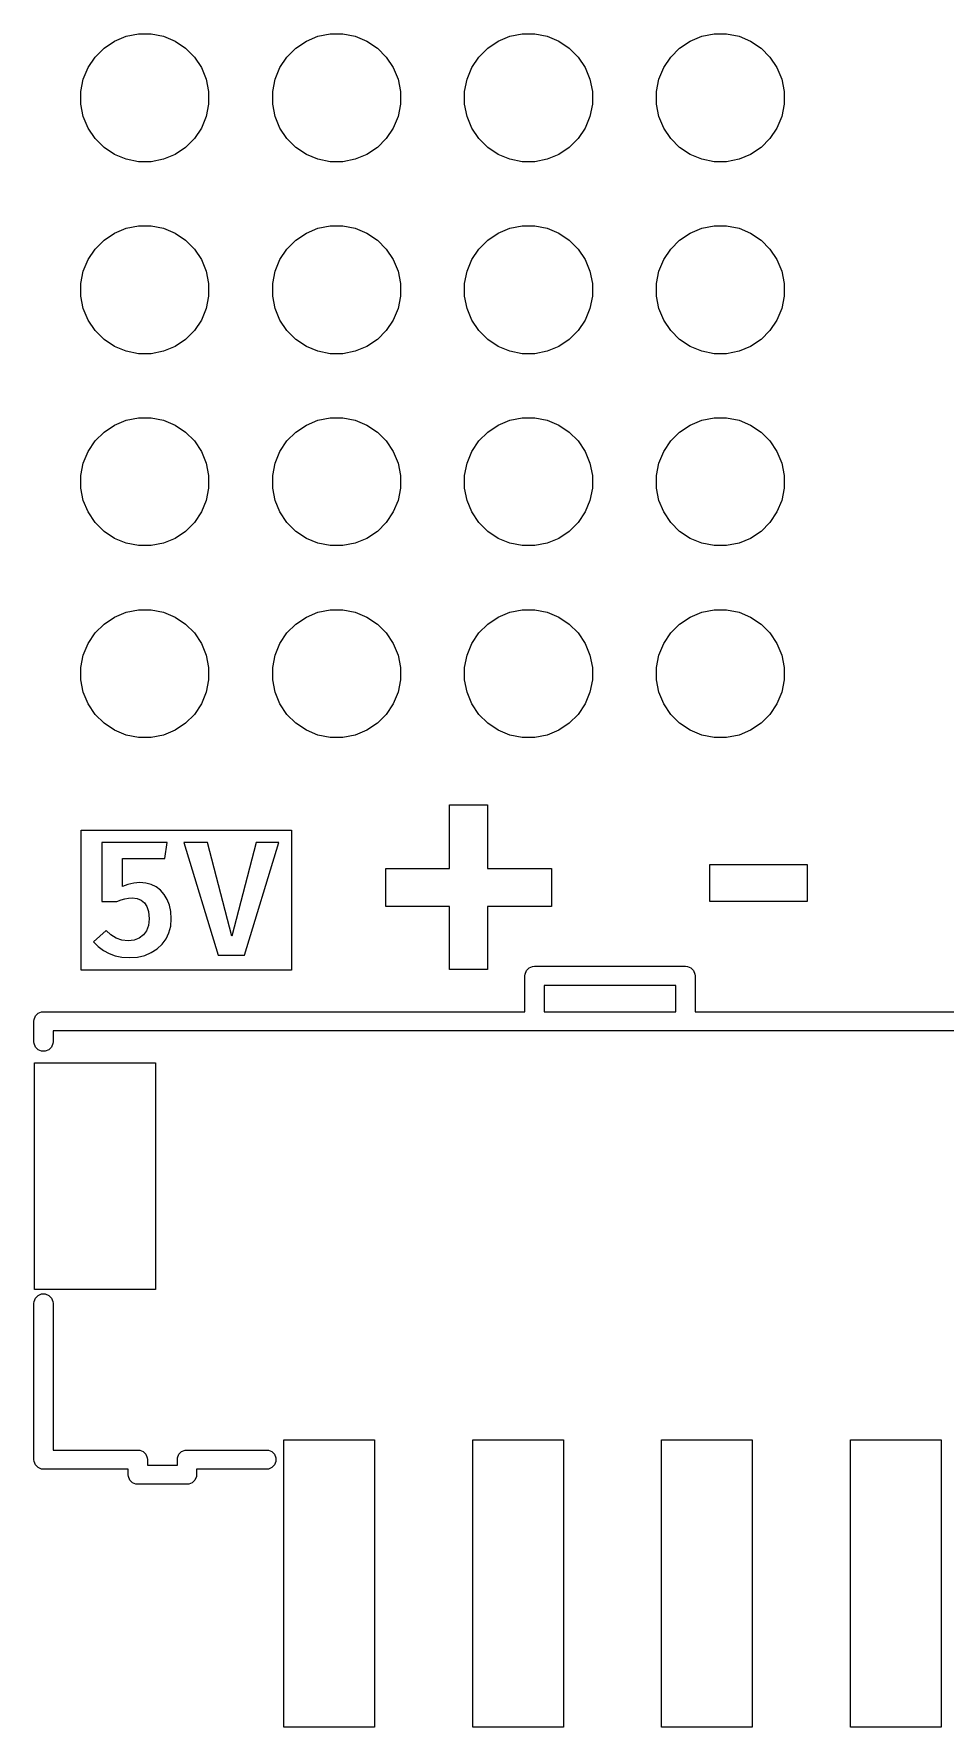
# Model space of a CAD drawing. Extents: x 99 to 187, y -188 to -32.
# Drawn here: x 144.85 to 156.92, y -106.33 to -83.92 of the extents above; entities that cross this region are included whole.
import ezdxf

# ---------------------------------------------------------------- set-up
doc = ezdxf.new("R2010")
doc.units = 0
doc.layers.add('BLACK', color=7, linetype='CONTINUOUS')

msp = doc.modelspace()

# ---------------------------------------------------------------- linework, layer by layer
at = {"layer": 'BLACK', "linetype": 'Continuous'}
for p, q in [((145.919313, -84.020367), (146.073258, -83.956601)), ((146.073258, -83.956601), (146.236685, -83.924093)), ((146.236685, -83.924093), (146.403315, -83.924093)), ((146.403315, -83.924093), (146.566742, -83.956601)), ((146.566742, -83.956601), (146.720687, -84.020367)), ((148.459313, -84.020367), (148.613258, -83.956601)), ((148.613258, -83.956601), (148.776685, -83.924093)), ((148.776685, -83.924093), (148.943315, -83.924093)), ((148.943315, -83.924093), (149.106742, -83.956601)), ((149.106742, -83.956601), (149.260687, -84.020367)), ((150.999313, -84.020367), (151.153258, -83.956601)), ((151.153258, -83.956601), (151.316685, -83.924093)), ((151.316685, -83.924093), (151.483315, -83.924093)), ((151.483315, -83.924093), (151.646742, -83.956601)), ((151.646742, -83.956601), (151.800687, -84.020367)), ((153.539313, -84.020367), (153.693258, -83.956601)), ((153.693258, -83.956601), (153.856685, -83.924093)), ((153.856685, -83.924093), (154.023315, -83.924093)), ((154.023315, -83.924093), (154.186742, -83.956601)), ((154.186742, -83.956601), (154.340687, -84.020367)), ((145.570367, -84.369313), (145.662941, -84.230766)), ((145.662941, -84.230766), (145.780766, -84.112941)), ((145.780766, -84.112941), (145.919313, -84.020367)), ((146.720687, -84.020367), (146.859234, -84.112941)), ((146.859234, -84.112941), (146.977059, -84.230766)), ((146.977059, -84.230766), (147.069633, -84.369313)), ((148.110367, -84.369313), (148.202941, -84.230766)), ((148.202941, -84.230766), (148.320766, -84.112941)), ((148.320766, -84.112941), (148.459313, -84.020367)), ((149.260687, -84.020367), (149.399234, -84.112941)), ((149.399234, -84.112941), (149.517059, -84.230766)), ((149.517059, -84.230766), (149.609633, -84.369313)), ((150.650367, -84.369313), (150.742941, -84.230766)), ((150.742941, -84.230766), (150.860766, -84.112941)), ((150.860766, -84.112941), (150.999313, -84.020367)), ((151.800687, -84.020367), (151.939234, -84.112941)), ((151.939234, -84.112941), (152.057059, -84.230766)), ((152.057059, -84.230766), (152.149633, -84.369313)), ((153.190367, -84.369313), (153.282941, -84.230766)), ((153.282941, -84.230766), (153.400766, -84.112941)), ((153.400766, -84.112941), (153.539313, -84.020367)), ((154.340687, -84.020367), (154.479234, -84.112941)), ((154.479234, -84.112941), (154.597059, -84.230766)), ((154.597059, -84.230766), (154.689633, -84.369313)), ((145.506601, -84.523258), (145.570367, -84.369313)), ((147.069633, -84.369313), (147.133399, -84.523258)), ((148.046601, -84.523258), (148.110367, -84.369313)), ((149.609633, -84.369313), (149.673399, -84.523258)), ((150.586601, -84.523258), (150.650367, -84.369313)), ((152.149633, -84.369313), (152.213399, -84.523258)), ((153.126601, -84.523258), (153.190367, -84.369313)), ((154.689633, -84.369313), (154.753399, -84.523258)), ((145.474093, -84.686685), (145.506601, -84.523258)), ((145.474093, -84.853315), (145.474093, -84.686685)), ((147.133399, -84.523258), (147.165907, -84.686685)), ((147.165907, -84.686685), (147.165907, -84.853315)), ((148.014093, -84.686685), (148.046601, -84.523258)), ((148.014093, -84.853315), (148.014093, -84.686685)), ((149.673399, -84.523258), (149.705907, -84.686685)), ((149.705907, -84.686685), (149.705907, -84.853315)), ((150.554093, -84.686685), (150.586601, -84.523258)), ((150.554093, -84.853315), (150.554093, -84.686685)), ((152.213399, -84.523258), (152.245907, -84.686685)), ((152.245907, -84.686685), (152.245907, -84.853315)), ((153.094093, -84.686685), (153.126601, -84.523258)), ((153.094093, -84.853315), (153.094093, -84.686685)), ((154.753399, -84.523258), (154.785907, -84.686685)), ((154.785907, -84.686685), (154.785907, -84.853315)), ((145.506601, -85.016742), (145.474093, -84.853315)), ((147.165907, -84.853315), (147.133399, -85.016742)), ((148.046601, -85.016742), (148.014093, -84.853315)), ((149.705907, -84.853315), (149.673399, -85.016742)), ((150.586601, -85.016742), (150.554093, -84.853315)), ((152.245907, -84.853315), (152.213399, -85.016742)), ((153.126601, -85.016742), (153.094093, -84.853315)), ((154.785907, -84.853315), (154.753399, -85.016742)), ((145.570367, -85.170687), (145.506601, -85.016742)), ((147.133399, -85.016742), (147.069633, -85.170687)), ((148.110367, -85.170687), (148.046601, -85.016742)), ((149.673399, -85.016742), (149.609633, -85.170687)), ((150.650367, -85.170687), (150.586601, -85.016742)), ((152.213399, -85.016742), (152.149633, -85.170687)), ((153.190367, -85.170687), (153.126601, -85.016742)), ((154.753399, -85.016742), (154.689633, -85.170687)), ((145.662941, -85.309234), (145.570367, -85.170687)), ((145.780766, -85.427059), (145.662941, -85.309234)), ((146.977059, -85.309234), (146.859234, -85.427059)), ((147.069633, -85.170687), (146.977059, -85.309234)), ((148.202941, -85.309234), (148.110367, -85.170687)), ((148.320766, -85.427059), (148.202941, -85.309234)), ((149.517059, -85.309234), (149.399234, -85.427059)), ((149.609633, -85.170687), (149.517059, -85.309234)), ((150.742941, -85.309234), (150.650367, -85.170687)), ((150.860766, -85.427059), (150.742941, -85.309234)), ((152.057059, -85.309234), (151.939234, -85.427059)), ((152.149633, -85.170687), (152.057059, -85.309234)), ((153.282941, -85.309234), (153.190367, -85.170687)), ((153.400766, -85.427059), (153.282941, -85.309234)), ((154.597059, -85.309234), (154.479234, -85.427059)), ((154.689633, -85.170687), (154.597059, -85.309234)), ((145.919313, -85.519633), (145.780766, -85.427059)), ((146.073258, -85.583399), (145.919313, -85.519633)), ((146.236685, -85.615907), (146.073258, -85.583399)), ((146.566742, -85.583399), (146.403315, -85.615907)), ((146.720687, -85.519633), (146.566742, -85.583399)), ((146.859234, -85.427059), (146.720687, -85.519633)), ((148.459313, -85.519633), (148.320766, -85.427059)), ((148.613258, -85.583399), (148.459313, -85.519633)), ((148.776685, -85.615907), (148.613258, -85.583399)), ((149.106742, -85.583399), (148.943315, -85.615907)), ((149.260687, -85.519633), (149.106742, -85.583399)), ((149.399234, -85.427059), (149.260687, -85.519633)), ((150.999313, -85.519633), (150.860766, -85.427059)), ((151.153258, -85.583399), (150.999313, -85.519633)), ((151.316685, -85.615907), (151.153258, -85.583399)), ((151.646742, -85.583399), (151.483315, -85.615907)), ((151.800687, -85.519633), (151.646742, -85.583399)), ((151.939234, -85.427059), (151.800687, -85.519633)), ((153.539313, -85.519633), (153.400766, -85.427059)), ((153.693258, -85.583399), (153.539313, -85.519633)), ((153.856685, -85.615907), (153.693258, -85.583399)), ((154.186742, -85.583399), (154.023315, -85.615907)), ((154.340687, -85.519633), (154.186742, -85.583399)), ((154.479234, -85.427059), (154.340687, -85.519633)), ((146.403315, -85.615907), (146.236685, -85.615907)), ((148.943315, -85.615907), (148.776685, -85.615907)), ((151.483315, -85.615907), (151.316685, -85.615907)), ((154.023315, -85.615907), (153.856685, -85.615907)), ((146.073258, -86.496601), (146.236685, -86.464093)), ((146.236685, -86.464093), (146.403315, -86.464093)), ((146.403315, -86.464093), (146.566742, -86.496601)), ((148.613258, -86.496601), (148.776685, -86.464093)), ((148.776685, -86.464093), (148.943315, -86.464093)), ((148.943315, -86.464093), (149.106742, -86.496601)), ((151.153258, -86.496601), (151.316685, -86.464093)), ((151.316685, -86.464093), (151.483315, -86.464093)), ((151.483315, -86.464093), (151.646742, -86.496601)), ((153.693258, -86.496601), (153.856685, -86.464093)), ((153.856685, -86.464093), (154.023315, -86.464093)), ((154.023315, -86.464093), (154.186742, -86.496601)), ((145.662941, -86.770766), (145.780766, -86.652941)), ((145.780766, -86.652941), (145.919313, -86.560367)), ((145.919313, -86.560367), (146.073258, -86.496601)), ((146.566742, -86.496601), (146.720687, -86.560367)), ((146.720687, -86.560367), (146.859234, -86.652941)), ((146.859234, -86.652941), (146.977059, -86.770766)), ((148.202941, -86.770766), (148.320766, -86.652941)), ((148.320766, -86.652941), (148.459313, -86.560367)), ((148.459313, -86.560367), (148.613258, -86.496601)), ((149.106742, -86.496601), (149.260687, -86.560367)), ((149.260687, -86.560367), (149.399234, -86.652941)), ((149.399234, -86.652941), (149.517059, -86.770766)), ((150.742941, -86.770766), (150.860766, -86.652941)), ((150.860766, -86.652941), (150.999313, -86.560367)), ((150.999313, -86.560367), (151.153258, -86.496601)), ((151.646742, -86.496601), (151.800687, -86.560367)), ((151.800687, -86.560367), (151.939234, -86.652941)), ((151.939234, -86.652941), (152.057059, -86.770766)), ((153.282941, -86.770766), (153.400766, -86.652941)), ((153.400766, -86.652941), (153.539313, -86.560367)), ((153.539313, -86.560367), (153.693258, -86.496601)), ((154.186742, -86.496601), (154.340687, -86.560367)), ((154.340687, -86.560367), (154.479234, -86.652941)), ((154.479234, -86.652941), (154.597059, -86.770766)), ((145.506601, -87.063258), (145.570367, -86.909313)), ((145.570367, -86.909313), (145.662941, -86.770766)), ((146.977059, -86.770766), (147.069633, -86.909313)), ((147.069633, -86.909313), (147.133399, -87.063258)), ((148.046601, -87.063258), (148.110367, -86.909313)), ((148.110367, -86.909313), (148.202941, -86.770766)), ((149.517059, -86.770766), (149.609633, -86.909313)), ((149.609633, -86.909313), (149.673399, -87.063258)), ((150.586601, -87.063258), (150.650367, -86.909313)), ((150.650367, -86.909313), (150.742941, -86.770766)), ((152.057059, -86.770766), (152.149633, -86.909313)), ((152.149633, -86.909313), (152.213399, -87.063258)), ((153.126601, -87.063258), (153.190367, -86.909313)), ((153.190367, -86.909313), (153.282941, -86.770766)), ((154.597059, -86.770766), (154.689633, -86.909313)), ((154.689633, -86.909313), (154.753399, -87.063258)), ((145.474093, -87.226685), (145.506601, -87.063258)), ((147.133399, -87.063258), (147.165907, -87.226685)), ((148.014093, -87.226685), (148.046601, -87.063258)), ((149.673399, -87.063258), (149.705907, -87.226685)), ((150.554093, -87.226685), (150.586601, -87.063258)), ((152.213399, -87.063258), (152.245907, -87.226685)), ((153.094093, -87.226685), (153.126601, -87.063258)), ((154.753399, -87.063258), (154.785907, -87.226685)), ((145.474093, -87.393315), (145.474093, -87.226685)), ((147.165907, -87.226685), (147.165907, -87.393315)), ((148.014093, -87.393315), (148.014093, -87.226685)), ((149.705907, -87.226685), (149.705907, -87.393315)), ((150.554093, -87.393315), (150.554093, -87.226685)), ((152.245907, -87.226685), (152.245907, -87.393315)), ((153.094093, -87.393315), (153.094093, -87.226685)), ((154.785907, -87.226685), (154.785907, -87.393315)), ((145.506601, -87.556742), (145.474093, -87.393315)), ((145.570367, -87.710687), (145.506601, -87.556742)), ((147.133399, -87.556742), (147.069633, -87.710687)), ((147.165907, -87.393315), (147.133399, -87.556742)), ((148.046601, -87.556742), (148.014093, -87.393315)), ((148.110367, -87.710687), (148.046601, -87.556742)), ((149.673399, -87.556742), (149.609633, -87.710687)), ((149.705907, -87.393315), (149.673399, -87.556742)), ((150.586601, -87.556742), (150.554093, -87.393315)), ((150.650367, -87.710687), (150.586601, -87.556742)), ((152.213399, -87.556742), (152.149633, -87.710687)), ((152.245907, -87.393315), (152.213399, -87.556742)), ((153.126601, -87.556742), (153.094093, -87.393315)), ((153.190367, -87.710687), (153.126601, -87.556742)), ((154.753399, -87.556742), (154.689633, -87.710687)), ((154.785907, -87.393315), (154.753399, -87.556742)), ((145.662941, -87.849234), (145.570367, -87.710687)), ((147.069633, -87.710687), (146.977059, -87.849234)), ((148.202941, -87.849234), (148.110367, -87.710687)), ((149.609633, -87.710687), (149.517059, -87.849234)), ((150.742941, -87.849234), (150.650367, -87.710687)), ((152.149633, -87.710687), (152.057059, -87.849234)), ((153.282941, -87.849234), (153.190367, -87.710687)), ((154.689633, -87.710687), (154.597059, -87.849234)), ((145.780766, -87.967059), (145.662941, -87.849234)), ((145.919313, -88.059633), (145.780766, -87.967059)), ((146.859234, -87.967059), (146.720687, -88.059633)), ((146.977059, -87.849234), (146.859234, -87.967059)), ((148.320766, -87.967059), (148.202941, -87.849234)), ((148.459313, -88.059633), (148.320766, -87.967059)), ((149.399234, -87.967059), (149.260687, -88.059633)), ((149.517059, -87.849234), (149.399234, -87.967059)), ((150.860766, -87.967059), (150.742941, -87.849234)), ((150.999313, -88.059633), (150.860766, -87.967059)), ((151.939234, -87.967059), (151.800687, -88.059633)), ((152.057059, -87.849234), (151.939234, -87.967059)), ((153.400766, -87.967059), (153.282941, -87.849234)), ((153.539313, -88.059633), (153.400766, -87.967059)), ((154.479234, -87.967059), (154.340687, -88.059633)), ((154.597059, -87.849234), (154.479234, -87.967059)), ((146.073258, -88.123399), (145.919313, -88.059633)), ((146.236685, -88.155907), (146.073258, -88.123399)), ((146.403315, -88.155907), (146.236685, -88.155907)), ((146.566742, -88.123399), (146.403315, -88.155907)), ((146.720687, -88.059633), (146.566742, -88.123399)), ((148.613258, -88.123399), (148.459313, -88.059633)), ((148.776685, -88.155907), (148.613258, -88.123399)), ((148.943315, -88.155907), (148.776685, -88.155907)), ((149.106742, -88.123399), (148.943315, -88.155907)), ((149.260687, -88.059633), (149.106742, -88.123399)), ((151.153258, -88.123399), (150.999313, -88.059633)), ((151.316685, -88.155907), (151.153258, -88.123399)), ((151.483315, -88.155907), (151.316685, -88.155907)), ((151.646742, -88.123399), (151.483315, -88.155907)), ((151.800687, -88.059633), (151.646742, -88.123399)), ((153.693258, -88.123399), (153.539313, -88.059633)), ((153.856685, -88.155907), (153.693258, -88.123399)), ((154.023315, -88.155907), (153.856685, -88.155907)), ((154.186742, -88.123399), (154.023315, -88.155907)), ((154.340687, -88.059633), (154.186742, -88.123399)), ((145.780766, -89.192941), (145.919313, -89.100367)), ((145.919313, -89.100367), (146.073258, -89.036601)), ((146.073258, -89.036601), (146.236685, -89.004093)), ((146.236685, -89.004093), (146.403315, -89.004093)), ((146.403315, -89.004093), (146.566742, -89.036601)), ((146.566742, -89.036601), (146.720687, -89.100367)), ((146.720687, -89.100367), (146.859234, -89.192941)), ((148.320766, -89.192941), (148.459313, -89.100367)), ((148.459313, -89.100367), (148.613258, -89.036601)), ((148.613258, -89.036601), (148.776685, -89.004093)), ((148.776685, -89.004093), (148.943315, -89.004093)), ((148.943315, -89.004093), (149.106742, -89.036601)), ((149.106742, -89.036601), (149.260687, -89.100367)), ((149.260687, -89.100367), (149.399234, -89.192941)), ((150.860766, -89.192941), (150.999313, -89.100367)), ((150.999313, -89.100367), (151.153258, -89.036601)), ((151.153258, -89.036601), (151.316685, -89.004093)), ((151.316685, -89.004093), (151.483315, -89.004093)), ((151.483315, -89.004093), (151.646742, -89.036601)), ((151.646742, -89.036601), (151.800687, -89.100367)), ((151.800687, -89.100367), (151.939234, -89.192941)), ((153.400766, -89.192941), (153.539313, -89.100367)), ((153.539313, -89.100367), (153.693258, -89.036601)), ((153.693258, -89.036601), (153.856685, -89.004093)), ((153.856685, -89.004093), (154.023315, -89.004093)), ((154.023315, -89.004093), (154.186742, -89.036601)), ((154.186742, -89.036601), (154.340687, -89.100367)), ((154.340687, -89.100367), (154.479234, -89.192941)), ((145.570367, -89.449313), (145.662941, -89.310766)), ((145.662941, -89.310766), (145.780766, -89.192941)), ((146.859234, -89.192941), (146.977059, -89.310766)), ((146.977059, -89.310766), (147.069633, -89.449313)), ((148.110367, -89.449313), (148.202941, -89.310766)), ((148.202941, -89.310766), (148.320766, -89.192941)), ((149.399234, -89.192941), (149.517059, -89.310766)), ((149.517059, -89.310766), (149.609633, -89.449313)), ((150.650367, -89.449313), (150.742941, -89.310766)), ((150.742941, -89.310766), (150.860766, -89.192941)), ((151.939234, -89.192941), (152.057059, -89.310766)), ((152.057059, -89.310766), (152.149633, -89.449313)), ((153.190367, -89.449313), (153.282941, -89.310766)), ((153.282941, -89.310766), (153.400766, -89.192941)), ((154.479234, -89.192941), (154.597059, -89.310766)), ((154.597059, -89.310766), (154.689633, -89.449313)), ((145.474093, -89.766685), (145.506601, -89.603258)), ((145.506601, -89.603258), (145.570367, -89.449313)), ((147.069633, -89.449313), (147.133399, -89.603258)), ((147.133399, -89.603258), (147.165907, -89.766685)), ((148.014093, -89.766685), (148.046601, -89.603258)), ((148.046601, -89.603258), (148.110367, -89.449313)), ((149.609633, -89.449313), (149.673399, -89.603258)), ((149.673399, -89.603258), (149.705907, -89.766685)), ((150.554093, -89.766685), (150.586601, -89.603258)), ((150.586601, -89.603258), (150.650367, -89.449313)), ((152.149633, -89.449313), (152.213399, -89.603258)), ((152.213399, -89.603258), (152.245907, -89.766685)), ((153.094093, -89.766685), (153.126601, -89.603258)), ((153.126601, -89.603258), (153.190367, -89.449313)), ((154.689633, -89.449313), (154.753399, -89.603258)), ((154.753399, -89.603258), (154.785907, -89.766685)), ((145.474093, -89.933315), (145.474093, -89.766685)), ((147.165907, -89.766685), (147.165907, -89.933315)), ((148.014093, -89.933315), (148.014093, -89.766685)), ((149.705907, -89.766685), (149.705907, -89.933315)), ((150.554093, -89.933315), (150.554093, -89.766685)), ((152.245907, -89.766685), (152.245907, -89.933315)), ((153.094093, -89.933315), (153.094093, -89.766685)), ((154.785907, -89.766685), (154.785907, -89.933315)), ((145.506601, -90.096742), (145.474093, -89.933315)), ((147.165907, -89.933315), (147.133399, -90.096742)), ((148.046601, -90.096742), (148.014093, -89.933315)), ((149.705907, -89.933315), (149.673399, -90.096742)), ((150.586601, -90.096742), (150.554093, -89.933315)), ((152.245907, -89.933315), (152.213399, -90.096742)), ((153.126601, -90.096742), (153.094093, -89.933315)), ((154.785907, -89.933315), (154.753399, -90.096742)), ((145.570367, -90.250687), (145.506601, -90.096742)), ((145.662941, -90.389234), (145.570367, -90.250687)), ((147.069633, -90.250687), (146.977059, -90.389234)), ((147.133399, -90.096742), (147.069633, -90.250687)), ((148.110367, -90.250687), (148.046601, -90.096742)), ((148.202941, -90.389234), (148.110367, -90.250687)), ((149.609633, -90.250687), (149.517059, -90.389234)), ((149.673399, -90.096742), (149.609633, -90.250687)), ((150.650367, -90.250687), (150.586601, -90.096742)), ((150.742941, -90.389234), (150.650367, -90.250687)), ((152.149633, -90.250687), (152.057059, -90.389234)), ((152.213399, -90.096742), (152.149633, -90.250687)), ((153.190367, -90.250687), (153.126601, -90.096742)), ((153.282941, -90.389234), (153.190367, -90.250687)), ((154.689633, -90.250687), (154.597059, -90.389234)), ((154.753399, -90.096742), (154.689633, -90.250687)), ((145.780766, -90.507059), (145.662941, -90.389234)), ((145.919313, -90.599633), (145.780766, -90.507059)), ((146.859234, -90.507059), (146.720687, -90.599633)), ((146.977059, -90.389234), (146.859234, -90.507059)), ((148.320766, -90.507059), (148.202941, -90.389234)), ((148.459313, -90.599633), (148.320766, -90.507059)), ((149.399234, -90.507059), (149.260687, -90.599633)), ((149.517059, -90.389234), (149.399234, -90.507059)), ((150.860766, -90.507059), (150.742941, -90.389234)), ((150.999313, -90.599633), (150.860766, -90.507059)), ((151.939234, -90.507059), (151.800687, -90.599633)), ((152.057059, -90.389234), (151.939234, -90.507059)), ((153.400766, -90.507059), (153.282941, -90.389234)), ((153.539313, -90.599633), (153.400766, -90.507059)), ((154.479234, -90.507059), (154.340687, -90.599633)), ((154.597059, -90.389234), (154.479234, -90.507059)), ((146.073258, -90.663399), (145.919313, -90.599633)), ((146.236685, -90.695907), (146.073258, -90.663399)), ((146.403315, -90.695907), (146.236685, -90.695907)), ((146.566742, -90.663399), (146.403315, -90.695907)), ((146.720687, -90.599633), (146.566742, -90.663399)), ((148.613258, -90.663399), (148.459313, -90.599633)), ((148.776685, -90.695907), (148.613258, -90.663399)), ((148.943315, -90.695907), (148.776685, -90.695907)), ((149.106742, -90.663399), (148.943315, -90.695907)), ((149.260687, -90.599633), (149.106742, -90.663399)), ((151.153258, -90.663399), (150.999313, -90.599633)), ((151.316685, -90.695907), (151.153258, -90.663399)), ((151.483315, -90.695907), (151.316685, -90.695907)), ((151.646742, -90.663399), (151.483315, -90.695907)), ((151.800687, -90.599633), (151.646742, -90.663399)), ((153.693258, -90.663399), (153.539313, -90.599633)), ((153.856685, -90.695907), (153.693258, -90.663399)), ((154.023315, -90.695907), (153.856685, -90.695907)), ((154.186742, -90.663399), (154.023315, -90.695907)), ((154.340687, -90.599633), (154.186742, -90.663399)), ((145.919313, -91.640367), (146.073258, -91.576601)), ((146.073258, -91.576601), (146.236685, -91.544093)), ((146.236685, -91.544093), (146.403315, -91.544093)), ((146.403315, -91.544093), (146.566742, -91.576601)), ((146.566742, -91.576601), (146.720687, -91.640367)), ((148.459313, -91.640367), (148.613258, -91.576601)), ((148.613258, -91.576601), (148.776685, -91.544093)), ((148.776685, -91.544093), (148.943315, -91.544093)), ((148.943315, -91.544093), (149.106742, -91.576601)), ((149.106742, -91.576601), (149.260687, -91.640367)), ((150.999313, -91.640367), (151.153258, -91.576601)), ((151.153258, -91.576601), (151.316685, -91.544093)), ((151.316685, -91.544093), (151.483315, -91.544093)), ((151.483315, -91.544093), (151.646742, -91.576601)), ((151.646742, -91.576601), (151.800687, -91.640367)), ((153.539313, -91.640367), (153.693258, -91.576601)), ((153.693258, -91.576601), (153.856685, -91.544093)), ((153.856685, -91.544093), (154.023315, -91.544093)), ((154.023315, -91.544093), (154.186742, -91.576601)), ((154.186742, -91.576601), (154.340687, -91.640367)), ((145.570367, -91.989313), (145.662941, -91.850766)), ((145.662941, -91.850766), (145.780766, -91.732941)), ((145.780766, -91.732941), (145.919313, -91.640367)), ((146.720687, -91.640367), (146.859234, -91.732941)), ((146.859234, -91.732941), (146.977059, -91.850766)), ((146.977059, -91.850766), (147.069633, -91.989313)), ((148.110367, -91.989313), (148.202941, -91.850766)), ((148.202941, -91.850766), (148.320766, -91.732941)), ((148.320766, -91.732941), (148.459313, -91.640367)), ((149.260687, -91.640367), (149.399234, -91.732941)), ((149.399234, -91.732941), (149.517059, -91.850766)), ((149.517059, -91.850766), (149.609633, -91.989313)), ((150.650367, -91.989313), (150.742941, -91.850766)), ((150.742941, -91.850766), (150.860766, -91.732941)), ((150.860766, -91.732941), (150.999313, -91.640367)), ((151.800687, -91.640367), (151.939234, -91.732941)), ((151.939234, -91.732941), (152.057059, -91.850766)), ((152.057059, -91.850766), (152.149633, -91.989313)), ((153.190367, -91.989313), (153.282941, -91.850766)), ((153.282941, -91.850766), (153.400766, -91.732941)), ((153.400766, -91.732941), (153.539313, -91.640367)), ((154.340687, -91.640367), (154.479234, -91.732941)), ((154.479234, -91.732941), (154.597059, -91.850766)), ((154.597059, -91.850766), (154.689633, -91.989313)), ((145.506601, -92.143258), (145.570367, -91.989313)), ((147.069633, -91.989313), (147.133399, -92.143258)), ((148.046601, -92.143258), (148.110367, -91.989313)), ((149.609633, -91.989313), (149.673399, -92.143258)), ((150.586601, -92.143258), (150.650367, -91.989313)), ((152.149633, -91.989313), (152.213399, -92.143258)), ((153.126601, -92.143258), (153.190367, -91.989313)), ((154.689633, -91.989313), (154.753399, -92.143258)), ((145.474093, -92.306685), (145.506601, -92.143258)), ((145.474093, -92.473315), (145.474093, -92.306685)), ((147.133399, -92.143258), (147.165907, -92.306685)), ((147.165907, -92.306685), (147.165907, -92.473315)), ((148.014093, -92.306685), (148.046601, -92.143258)), ((148.014093, -92.473315), (148.014093, -92.306685)), ((149.673399, -92.143258), (149.705907, -92.306685)), ((149.705907, -92.306685), (149.705907, -92.473315)), ((150.554093, -92.306685), (150.586601, -92.143258)), ((150.554093, -92.473315), (150.554093, -92.306685)), ((152.213399, -92.143258), (152.245907, -92.306685)), ((152.245907, -92.306685), (152.245907, -92.473315)), ((153.094093, -92.306685), (153.126601, -92.143258)), ((153.094093, -92.473315), (153.094093, -92.306685)), ((154.753399, -92.143258), (154.785907, -92.306685)), ((154.785907, -92.306685), (154.785907, -92.473315)), ((145.506601, -92.636742), (145.474093, -92.473315)), ((147.165907, -92.473315), (147.133399, -92.636742)), ((148.046601, -92.636742), (148.014093, -92.473315)), ((149.705907, -92.473315), (149.673399, -92.636742)), ((150.586601, -92.636742), (150.554093, -92.473315)), ((152.245907, -92.473315), (152.213399, -92.636742)), ((153.126601, -92.636742), (153.094093, -92.473315)), ((154.785907, -92.473315), (154.753399, -92.636742)), ((145.570367, -92.790687), (145.506601, -92.636742)), ((147.133399, -92.636742), (147.069633, -92.790687)), ((148.110367, -92.790687), (148.046601, -92.636742)), ((149.673399, -92.636742), (149.609633, -92.790687)), ((150.650367, -92.790687), (150.586601, -92.636742)), ((152.213399, -92.636742), (152.149633, -92.790687)), ((153.190367, -92.790687), (153.126601, -92.636742)), ((154.753399, -92.636742), (154.689633, -92.790687)), ((145.662941, -92.929234), (145.570367, -92.790687)), ((145.780766, -93.047059), (145.662941, -92.929234)), ((146.977059, -92.929234), (146.859234, -93.047059)), ((147.069633, -92.790687), (146.977059, -92.929234)), ((148.202941, -92.929234), (148.110367, -92.790687)), ((148.320766, -93.047059), (148.202941, -92.929234)), ((149.517059, -92.929234), (149.399234, -93.047059)), ((149.609633, -92.790687), (149.517059, -92.929234)), ((150.742941, -92.929234), (150.650367, -92.790687)), ((150.860766, -93.047059), (150.742941, -92.929234)), ((152.057059, -92.929234), (151.939234, -93.047059)), ((152.149633, -92.790687), (152.057059, -92.929234)), ((153.282941, -92.929234), (153.190367, -92.790687)), ((153.400766, -93.047059), (153.282941, -92.929234)), ((154.597059, -92.929234), (154.479234, -93.047059)), ((154.689633, -92.790687), (154.597059, -92.929234)), ((145.919313, -93.139633), (145.780766, -93.047059)), ((146.073258, -93.203399), (145.919313, -93.139633)), ((146.236685, -93.235907), (146.073258, -93.203399)), ((146.566742, -93.203399), (146.403315, -93.235907)), ((146.720687, -93.139633), (146.566742, -93.203399)), ((146.859234, -93.047059), (146.720687, -93.139633)), ((148.459313, -93.139633), (148.320766, -93.047059)), ((148.613258, -93.203399), (148.459313, -93.139633)), ((148.776685, -93.235907), (148.613258, -93.203399)), ((149.106742, -93.203399), (148.943315, -93.235907)), ((149.260687, -93.139633), (149.106742, -93.203399)), ((149.399234, -93.047059), (149.260687, -93.139633)), ((150.999313, -93.139633), (150.860766, -93.047059)), ((151.153258, -93.203399), (150.999313, -93.139633)), ((151.316685, -93.235907), (151.153258, -93.203399)), ((151.646742, -93.203399), (151.483315, -93.235907)), ((151.800687, -93.139633), (151.646742, -93.203399)), ((151.939234, -93.047059), (151.800687, -93.139633)), ((153.539313, -93.139633), (153.400766, -93.047059)), ((153.693258, -93.203399), (153.539313, -93.139633)), ((153.856685, -93.235907), (153.693258, -93.203399)), ((154.186742, -93.203399), (154.023315, -93.235907)), ((154.340687, -93.139633), (154.186742, -93.203399)), ((154.479234, -93.047059), (154.340687, -93.139633)), ((146.403315, -93.235907), (146.236685, -93.235907)), ((148.943315, -93.235907), (148.776685, -93.235907)), ((151.483315, -93.235907), (151.316685, -93.235907)), ((154.023315, -93.235907), (153.856685, -93.235907)), ((150.354542, -94.968234), (150.354542, -94.124131)), ((150.354542, -94.124131), (150.85866, -94.124131)), ((150.85866, -94.124131), (150.85866, -94.968234)), ((145.476447, -96.313998), (145.476447, -94.45897)), ((145.476447, -94.45897), (148.263873, -94.45897)), ((148.263873, -94.45897), (148.263873, -96.313998)), ((146.617735, -94.625637), (145.752932, -94.625637)), ((145.752932, -94.625637), (145.752932, -95.406359)), ((146.584304, -94.834556), (146.617735, -94.625637)), ((147.152718, -94.625637), (146.839385, -94.625637)), ((146.839385, -94.625637), (147.291662, -96.115)), ((147.472646, -95.861933), (147.152718, -94.625637)), ((147.795688, -94.625637), (147.472646, -95.861933)), ((147.642731, -96.115), (148.097206, -94.625637)), ((148.097206, -94.625637), (147.795688, -94.625637)), ((146.024316, -95.207149), (146.024316, -94.834556)), ((146.024316, -94.834556), (146.584304, -94.834556)), ((149.510439, -95.472351), (149.510439, -94.968234)), ((149.510439, -94.968234), (150.354542, -94.968234)), ((150.85866, -94.968234), (151.702763, -94.968234)), ((151.702763, -94.968234), (151.702763, -95.472351)), ((153.79903, -95.405799), (153.79903, -94.913405)), ((153.79903, -94.913405), (155.088632, -94.913405)), ((155.088632, -94.913405), (155.088632, -95.405799)), ((146.096982, -95.178016), (146.024316, -95.207149)), ((146.174193, -95.160388), (146.096982, -95.178016)), ((146.256958, -95.154392), (146.174193, -95.160388)), ((146.334269, -95.160977), (146.256958, -95.154392)), ((146.404711, -95.180222), (146.334269, -95.160977)), ((146.469632, -95.212003), (146.404711, -95.180222)), ((146.527316, -95.255441), (146.469632, -95.212003)), ((145.752932, -95.406359), (145.952143, -95.406359)), ((145.952143, -95.406359), (146.006735, -95.383524)), ((146.006735, -95.383524), (146.055, -95.368715)), ((146.055, -95.368715), (146.103291, -95.359788)), ((146.103291, -95.359788), (146.152452, -95.356809)), ((146.152452, -95.356809), (146.21924, -95.364622)), ((146.21924, -95.364622), (146.273182, -95.386655)), ((146.273182, -95.386655), (146.317225, -95.422571)), ((146.317225, -95.422571), (146.348528, -95.470257)), ((146.576503, -95.310246), (146.527316, -95.255441)), ((146.617643, -95.377875), (146.576503, -95.310246)), ((146.646835, -95.451811), (146.617643, -95.377875)), ((155.088632, -95.405799), (153.79903, -95.405799)), ((146.348528, -95.470257), (146.369581, -95.538308)), ((146.377583, -95.633597), (146.368497, -95.72115)), ((146.369581, -95.538308), (146.377583, -95.633597)), ((146.665098, -95.536069), (146.646835, -95.451811)), ((146.663495, -95.7304), (146.671499, -95.632498)), ((146.671499, -95.632498), (146.665098, -95.536069)), ((150.354542, -95.472351), (149.510439, -95.472351)), ((150.354542, -96.304731), (150.354542, -95.472351)), ((151.702763, -95.472351), (150.85866, -95.472351)), ((150.85866, -95.472351), (150.85866, -96.304731)), ((145.808894, -95.786554), (145.643114, -95.940519)), ((145.871659, -95.847652), (145.808894, -95.786554)), ((145.940236, -95.89051), (145.871659, -95.847652)), ((146.01601, -95.91665), (145.940236, -95.89051)), ((146.248264, -95.889949), (146.18145, -95.916171)), ((146.302662, -95.847462), (146.248264, -95.889949)), ((146.343156, -95.791151), (146.302662, -95.847462)), ((146.368497, -95.72115), (146.343156, -95.791151)), ((146.602073, -95.899119), (146.640229, -95.818691)), ((146.640229, -95.818691), (146.663495, -95.7304)), ((145.643114, -95.940519), (145.704237, -96.001071)), ((145.704237, -96.001071), (145.772375, -96.051718)), ((145.772375, -96.051718), (145.848187, -96.092926)), ((145.848187, -96.092926), (145.92919, -96.122714)), ((146.098597, -95.925498), (146.01601, -95.91665)), ((146.18145, -95.916171), (146.098597, -95.925498)), ((146.223053, -96.139647), (146.319523, -96.117501)), ((146.319523, -96.117501), (146.406068, -96.08166)), ((146.406068, -96.08166), (146.484879, -96.031552)), ((146.484879, -96.031552), (146.549748, -95.970954)), ((146.549748, -95.970954), (146.602073, -95.899119)), ((147.291662, -96.115), (147.642731, -96.115)), ((148.263873, -96.313998), (145.476447, -96.313998)), ((145.92919, -96.122714), (146.017639, -96.141025)), ((146.017639, -96.141025), (146.114808, -96.147331)), ((146.114808, -96.147331), (146.223053, -96.139647)), ((150.85866, -96.304731), (150.354542, -96.304731)), ((151.35444, -96.364724), (151.373403, -96.318943)), ((151.373403, -96.318943), (151.408443, -96.283903)), ((151.408443, -96.283903), (151.454224, -96.26494)), ((151.454224, -96.26494), (151.479, -96.2625)), ((151.479, -96.2625), (153.479, -96.2625)), ((153.479, -96.2625), (153.503776, -96.26494)), ((153.503776, -96.26494), (153.549557, -96.283903)), ((153.549557, -96.283903), (153.584597, -96.318943)), ((153.584597, -96.318943), (153.60356, -96.364724)), ((151.352, -96.3895), (151.35444, -96.364724)), ((151.352, -96.8625), (151.352, -96.3895)), ((151.606, -96.5165), (151.606, -96.8625)), ((153.352, -96.5165), (151.606, -96.5165)), ((153.352, -96.8625), (153.352, -96.5165)), ((153.60356, -96.364724), (153.606, -96.3895)), ((153.606, -96.3895), (153.606, -96.8625)), ((144.852, -96.9895), (144.85444, -96.964724)), ((144.852, -97.2605), (144.852, -96.9895)), ((144.85444, -96.964724), (144.873403, -96.918943)), ((144.873403, -96.918943), (144.908443, -96.883903)), ((144.908443, -96.883903), (144.954224, -96.86494)), ((144.954224, -96.86494), (144.979, -96.8625)), ((144.979, -96.8625), (146.228, -96.8625)), ((146.228, -96.8625), (151.352, -96.8625)), ((151.606, -96.8625), (153.352, -96.8625)), ((153.606, -96.8625), (158.73, -96.8625)), ((146.228, -97.1165), (145.106, -97.1165)), ((145.106, -97.1165), (145.106, -97.2605)), ((158.73, -97.1165), (146.228, -97.1165)), ((144.85444, -97.285276), (144.852, -97.2605)), ((144.873403, -97.331057), (144.85444, -97.285276)), ((144.908443, -97.366097), (144.873403, -97.331057)), ((144.954224, -97.38506), (144.908443, -97.366097)), ((145.003776, -97.38506), (144.954224, -97.38506)), ((145.049557, -97.366097), (145.003776, -97.38506)), ((145.084597, -97.331057), (145.049557, -97.366097)), ((145.10356, -97.285276), (145.084597, -97.331057)), ((145.106, -97.2605), (145.10356, -97.285276)), ((144.8625, -100.5375), (144.8625, -97.5375)), ((144.8625, -97.5375), (146.4625, -97.5375)), ((144.8625, -100.5375), (144.8625, -97.5375)), ((144.8625, -97.5375), (146.4625, -97.5375)), ((146.4625, -97.5375), (146.4625, -100.5375)), ((146.4625, -97.5375), (146.4625, -100.5375)), ((146.4625, -100.5375), (144.8625, -100.5375)), ((146.4625, -100.5375), (144.8625, -100.5375)), ((144.908443, -100.616903), (144.954224, -100.59794)), ((144.954224, -100.59794), (145.003776, -100.59794)), ((145.003776, -100.59794), (145.049557, -100.616903)), ((144.852, -100.7225), (144.85444, -100.697724)), ((144.852, -102.7895), (144.852, -100.7225)), ((144.85444, -100.697724), (144.873403, -100.651943)), ((144.873403, -100.651943), (144.908443, -100.616903)), ((145.049557, -100.616903), (145.084597, -100.651943)), ((145.084597, -100.651943), (145.10356, -100.697724)), ((145.10356, -100.697724), (145.106, -100.7225)), ((145.106, -100.7225), (145.106, -102.6625)), ((148.16, -106.3295), (148.16, -102.5295)), ((148.16, -102.5295), (149.36, -102.5295)), ((148.16, -106.3295), (148.16, -102.5295)), ((148.16, -102.5295), (149.36, -102.5295)), ((149.36, -102.5295), (149.36, -106.3295)), ((149.36, -102.5295), (149.36, -106.3295)), ((150.6625, -106.3295), (150.6625, -102.5295)), ((150.6625, -102.5295), (151.8625, -102.5295)), ((150.6625, -106.3295), (150.6625, -102.5295)), ((150.6625, -102.5295), (151.8625, -102.5295)), ((151.8625, -102.5295), (151.8625, -106.3295)), ((151.8625, -102.5295), (151.8625, -106.3295)), ((153.1625, -106.3295), (153.1625, -102.5295)), ((153.1625, -102.5295), (154.3625, -102.5295)), ((153.1625, -106.3295), (153.1625, -102.5295)), ((153.1625, -102.5295), (154.3625, -102.5295)), ((154.3625, -102.5295), (154.3625, -106.3295)), ((154.3625, -102.5295), (154.3625, -106.3295)), ((155.6625, -106.3295), (155.6625, -102.5295)), ((155.6625, -102.5295), (156.8625, -102.5295)), ((155.6625, -106.3295), (155.6625, -102.5295)), ((155.6625, -102.5295), (156.8625, -102.5295)), ((156.8625, -102.5295), (156.8625, -106.3295)), ((156.8625, -102.5295), (156.8625, -106.3295)), ((144.85444, -102.814276), (144.852, -102.7895)), ((144.873403, -102.860057), (144.85444, -102.814276)), ((145.106, -102.6625), (146.229, -102.6625)), ((146.229, -102.6625), (146.253776, -102.66494)), ((146.253776, -102.66494), (146.299557, -102.683903)), ((146.299557, -102.683903), (146.334597, -102.718943)), ((146.334597, -102.718943), (146.35356, -102.764724)), ((146.35356, -102.764724), (146.356, -102.7895)), ((146.356, -102.7895), (146.356, -102.8625)), ((146.752, -102.7895), (146.75444, -102.764724)), ((146.752, -102.8625), (146.752, -102.7895)), ((146.75444, -102.764724), (146.773403, -102.718943)), ((146.773403, -102.718943), (146.808443, -102.683903)), ((146.808443, -102.683903), (146.854224, -102.66494)), ((146.854224, -102.66494), (146.879, -102.6625)), ((146.879, -102.6625), (147.9315, -102.6625)), ((147.9315, -102.6625), (147.956276, -102.66494)), ((147.956276, -102.66494), (148.002057, -102.683903)), ((148.002057, -102.683903), (148.037097, -102.718943)), ((148.037097, -102.718943), (148.05606, -102.764724)), ((148.05606, -102.814276), (148.037097, -102.860057)), ((148.05606, -102.764724), (148.05606, -102.814276)), ((144.908443, -102.895097), (144.873403, -102.860057)), ((144.954224, -102.91406), (144.908443, -102.895097)), ((144.979, -102.9165), (144.954224, -102.91406)), ((146.102, -102.9165), (144.979, -102.9165)), ((146.102, -102.9895), (146.102, -102.9165)), ((146.10444, -103.014276), (146.102, -102.9895)), ((146.123403, -103.060057), (146.10444, -103.014276)), ((146.158443, -103.095097), (146.123403, -103.060057)), ((146.356, -102.8625), (146.752, -102.8625)), ((146.984597, -103.060057), (146.949557, -103.095097)), ((147.00356, -103.014276), (146.984597, -103.060057)), ((147.006, -102.9895), (147.00356, -103.014276)), ((147.9315, -102.9165), (147.006, -102.9165)), ((147.006, -102.9165), (147.006, -102.9895)), ((147.956276, -102.91406), (147.9315, -102.9165)), ((148.002057, -102.895097), (147.956276, -102.91406)), ((148.037097, -102.860057), (148.002057, -102.895097)), ((146.204224, -103.11406), (146.158443, -103.095097)), ((146.229, -103.1165), (146.204224, -103.11406)), ((146.879, -103.1165), (146.229, -103.1165)), ((146.903776, -103.11406), (146.879, -103.1165)), ((146.949557, -103.095097), (146.903776, -103.11406)), ((149.36, -106.3295), (148.16, -106.3295)), ((149.36, -106.3295), (148.16, -106.3295)), ((151.8625, -106.3295), (150.6625, -106.3295)), ((151.8625, -106.3295), (150.6625, -106.3295)), ((154.3625, -106.3295), (153.1625, -106.3295)), ((154.3625, -106.3295), (153.1625, -106.3295)), ((156.8625, -106.3295), (155.6625, -106.3295)), ((156.8625, -106.3295), (155.6625, -106.3295))]:
    msp.add_line(p, q, dxfattribs=at)

doc.saveas('drawing.dxf')
